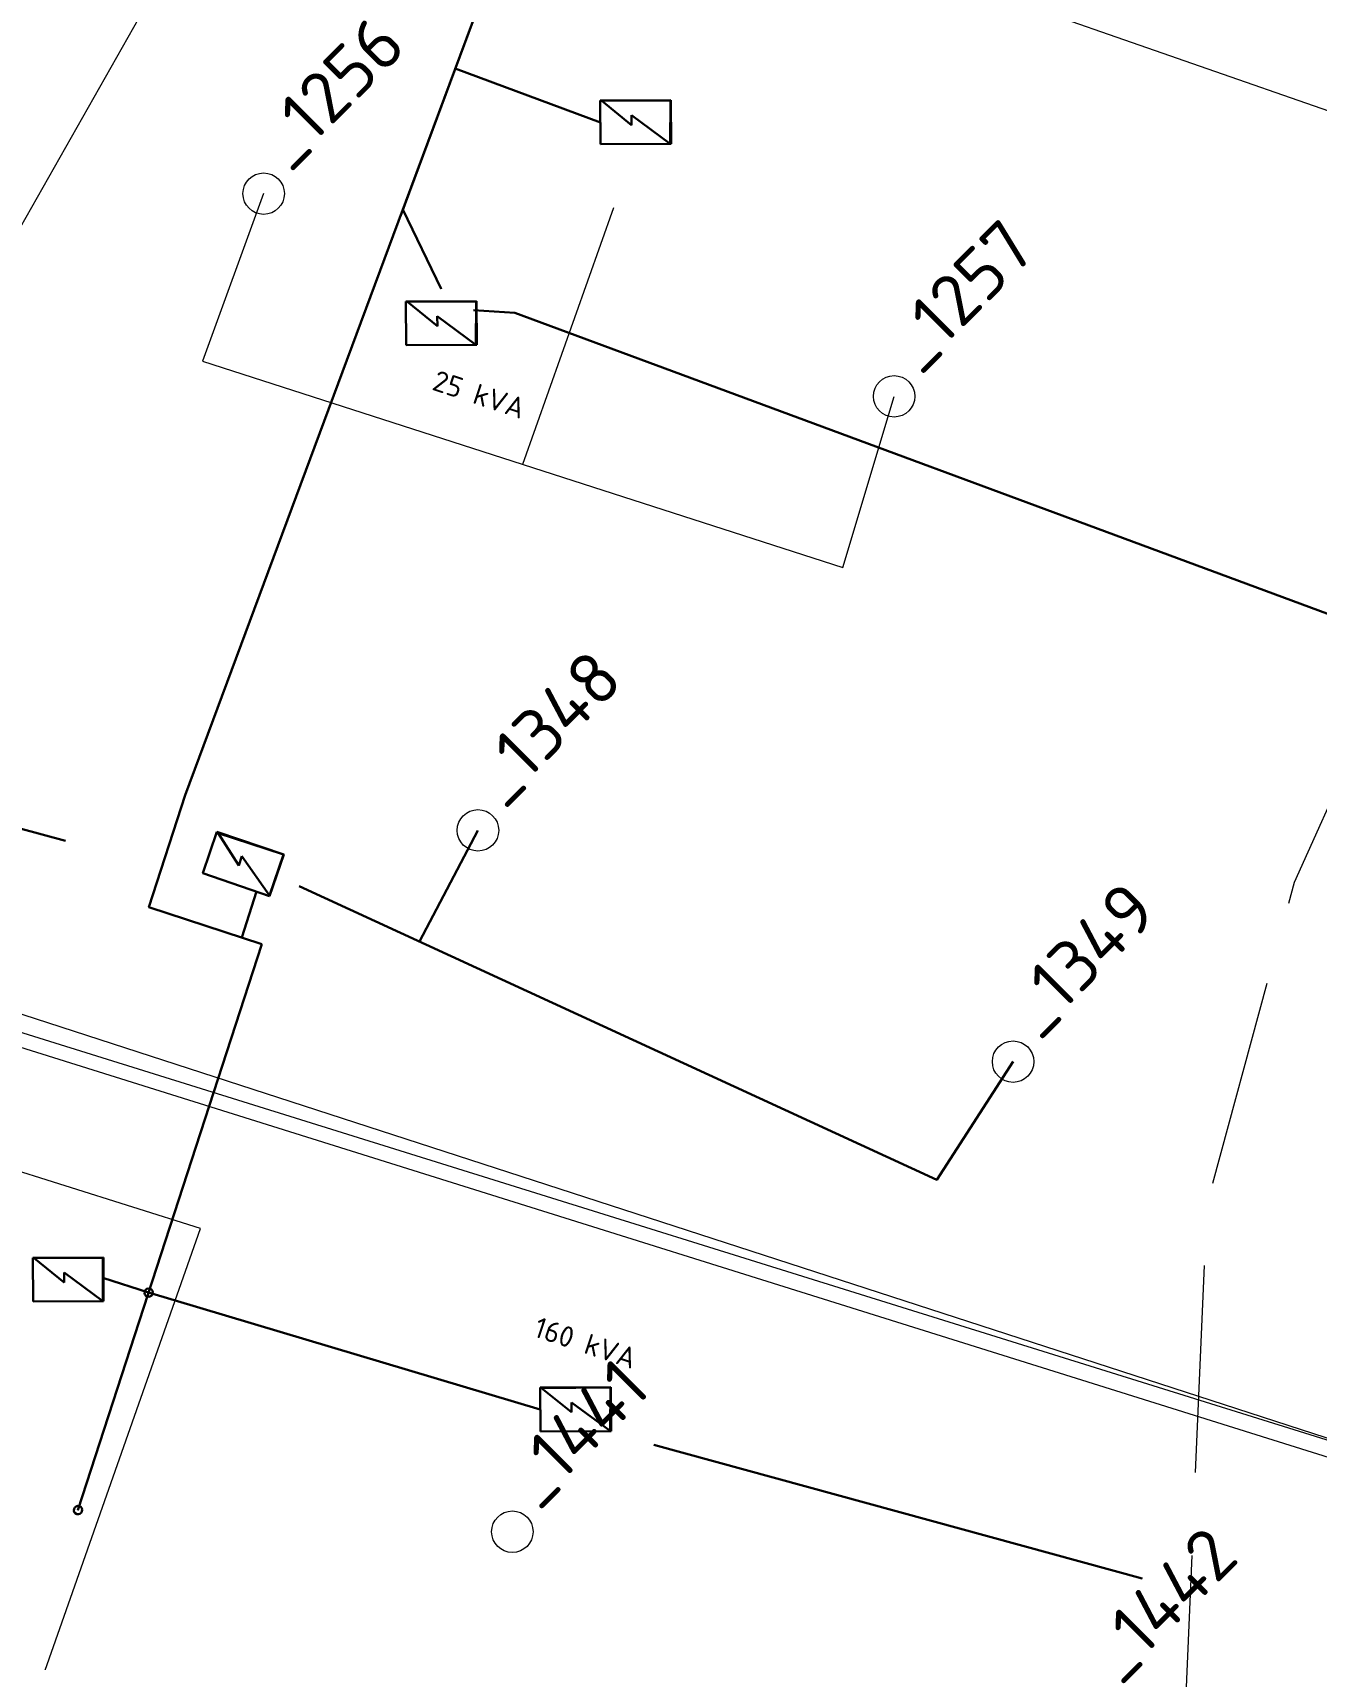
# Model space of a CAD drawing. Header units: millimetres. Extents: x 519 to 9564855, y -810 to 5021775.
# Drawn here: x 9533673.2 to 9533983, y 4999508.7 to 4999901.2 of the extents above; entities that cross this region are included whole.
import ezdxf

# ---------------------------------------------------------------- set-up
doc = ezdxf.new("R2010")
doc.units = ezdxf.units.MM
doc.header["$LTSCALE"] = 2
doc.header["$MEASUREMENT"] = 0
doc.linetypes.add('92051501$0$GROUND2', pattern=[35, 25, -10])
for name, color, linetype in [('OilColl&Flowlines', 3, 'Continuous'), ('OLD WELLS(dr.bfr2000)', 24, 'Continuous'), ('ROAD_FIELD', 255, '92051501$0$GROUND2'), ('Скважины на 2014 год', 70, 'Continuous')]:
    doc.layers.add(name, color=color, linetype=linetype)
for name, color, linetype, lineweight in [('PPLINE_GAS', 4, 'GAS_LINE', 30), ('SteamInjInfrastructure', 25, 'Continuous', 100), ('WELLS(drilled after 2000y)', 6, 'Continuous', 40), ('Электро', 1, 'Continuous', 30), ('Электроснаб', 1, 'Continuous', 18), ('Электроснабжене', 1, 'Continuous', 18)]:
    doc.layers.add(name, color=color, linetype=linetype, lineweight=lineweight)
doc.styles.add('92051501$0$STANDARD', font='simplex.shx')
doc.styles.add('Elect', font='isocpeur.ttf')
doc.styles.get("Standard").update_dxf_attribs({"font": 'isocpeur.ttf', "width": 0.5})
doc.linetypes.add('GAS_LINE', pattern='A,0.5,-0.2,["G",92051501$0$STANDARD,S=0.1,R=0,X=-0.1,Y=-0.05],-0.05', length=0.75)
doc.linetypes.add('STM_LINE', pattern='A,0.5,-0.2,["S",92051501$0$STANDARD,S=0.1,R=0,X=-0.1,Y=-0.05],-0.05', length=0.75)

msp = doc.modelspace()

# ---------------------------------------------------------------- linework, layer by layer
at = {"layer": 'OilColl&Flowlines', "linetype": 'ByBlock', "lineweight": 0, "ltscale": 25}
msp.add_line((9533817.743, 5000114.193), (9533589.80726, 4999712.4004), dxfattribs=at)
at = {"layer": 'OLD WELLS(dr.bfr2000)', "lineweight": 0}
for centre in [(9533729, 4999862.3), (9533881.1, 4999813.4), (9533780.7, 4999708.7), (9533909.8, 4999652.9), (9533789, 4999539.5)]:
    msp.add_circle(centre, 5, dxfattribs=at)
at = {"layer": 'PPLINE_GAS', "lineweight": 0, "ltscale": 25}
for p, q in [((9533713.75868, 4999612.65027, 0), (9533583.38082, 4999653.63923, 0)), ((9533639.20405, 4999400.73551, 0), (9533713.75868, 4999612.65027, 0))]:
    msp.add_line(p, q, dxfattribs=at)
at = {"layer": 'ROAD_FIELD', "lineweight": 0, "flags": 128}
msp.add_lwpolyline([(9534770.17729, 4999624.73765), (9534663.355, 4999602.243), (9534586.46767, 4999603.68671), (9534473.34072, 4999634.72136), (9534371.885, 4999642.452), (9534209.411, 4999688.747), (9534191.6326, 4999737.80077), (9534123.389, 4999840.074), (9534079.64187, 4999883.46855), (9534022.509, 4999795.839), (9533977.60588, 4999696.15225), (9533956.53327, 4999618.56556), (9533950.98779, 4999488.88501), (9533926.85232, 4999346.74156)], dxfattribs=at)
at = {"layer": 'SteamInjInfrastructure', "color": 6, "linetype": 'STM_LINE', "lineweight": 0, "ltscale": 15}
for p, q in [((9534128.52465, 4999832.37746), (9533534.46286, 5000040.02875)), ((9534894.27443, 4999267.1967, -5.57702), (9533572.69758, 4999696.07286))]:
    msp.add_line(p, q, dxfattribs=at)
at = {"layer": 'WELLS(drilled after 2000y)', "color": 3, "linetype": 'ByBlock', "lineweight": 0, "ltscale": 50}
for p, q in [((9533729, 4999862.3), (9533714.27781, 4999821.8988)), ((9533791.50138, 4999797.00815), (9533813.50868, 4999858.95182)), ((9533714.27781, 4999821.8988), (9533868.72495, 4999772.1175)), ((9533868.72495, 4999772.1175), (9533881.1, 4999813.4))]:
    msp.add_line(p, q, dxfattribs=at)
at = {"layer": 'Скважины на 2014 год', "color": 0, "lineweight": 0, "ltscale": 5}
for p, q in [((9534132.29253, 4999515.75677), (9533594.0597, 4999683.78134, 0)), ((9534130.966, 4999511.89753, -23.4285), (9533592.92979, 4999680.59205, 0))]:
    msp.add_line(p, q, dxfattribs=at)
at = {"layer": 'Электро'}
for p, q in [((9533762.0001, 4999856.86196, 0), (9533832.8263, 5000047.66006, 0)), ((9533762.05053, 4999856.96834, 0), (9533832.87673, 5000047.76644, 0)), ((9533810.19969, 4999884.781), (9533827.24812, 4999884.88533)), ((9533827.24812, 4999884.88533), (9533827.31282, 4999874.31298)), ((9533810.26439, 4999874.20865), (9533810.19969, 4999884.781)), ((9533827.15087, 4999884.78688), (9533810.55527, 4999884.68532)), ((9533810.55527, 4999884.68532), (9533817.76705, 4999878.85809)), ((9533817.76705, 4999878.85809), (9533817.75251, 4999881.23332)), ((9533817.75251, 4999881.23332), (9533827.07717, 4999874.34442)), ((9533827.07717, 4999874.34442), (9533827.15087, 4999884.78688)), ((9533827.31282, 4999874.31298), (9533810.26439, 4999874.20865)), ((9533710.08562, 4999717.20552, 0), (9533762.60949, 4999858.49038, 0)), ((9533762.60949, 4999858.49038, 0), (9533771.8031, 4999839.30437, 0)), ((9533763.33824, 4999836.28643, 0), (9533780.38667, 4999836.39076, 0)), ((9533763.40294, 4999825.71408, 0), (9533763.33824, 4999836.28643, 0)), ((9533780.28942, 4999836.29231, 0), (9533763.69382, 4999836.19075, 0)), ((9533763.69382, 4999836.19075, 0), (9533770.9056, 4999830.36352, 0)), ((9533779.644, 4999834.22365, 0), (9533789.61357, 4999833.54298, 0)), ((9533780.21573, 4999825.84985, 0), (9533780.28942, 4999836.29231, 0)), ((9533780.38667, 4999836.39076, 0), (9533780.45137, 4999825.81841, 0)), ((9533770.9056, 4999830.36352, 0), (9533770.89106, 4999832.73875, 0)), ((9533770.89106, 4999832.73875, 0), (9533780.21573, 4999825.84985, 0)), ((9533789.61357, 4999833.54298, 0), (9534148.50557, 4999700.65298, 0)), ((9533780.45137, 4999825.81841, 0), (9533763.40294, 4999825.71408, 0)), ((9533681.15433, 4999706.15191, 0), (9533519.2515, 4999750.30237, 0)), ((9533714.28515, 4999698.34729, 0), (9533717.6868, 4999708.35766, 0)), ((9533717.6868, 4999708.35766, 0), (9533733.82902, 4999702.87234, 0)), ((9533733.76751, 4999702.89324, 0), (9533717.98506, 4999708.02536, 0)), ((9533717.98506, 4999708.02536, 0), (9533722.99368, 4999700.22279, 0)), ((9533722.99368, 4999700.22279, 0), (9533723.72821, 4999702.48164, 0)), ((9533723.72821, 4999702.48164, 0), (9533730.40763, 4999693.00579, 0)), ((9533730.40763, 4999693.00579, 0), (9533733.76751, 4999702.89324, 0)), ((9533733.82902, 4999702.87234, 0), (9533730.42737, 4999692.86197, 0)), ((9533730.42737, 4999692.86197, 0), (9533714.28515, 4999698.34729, 0)), ((9533673.28579, 4999605.57482, 0), (9533690.33422, 4999605.67915, 0)), ((9533673.35049, 4999595.00247, 0), (9533673.28579, 4999605.57482, 0)), ((9533690.23696, 4999605.5807, 0), (9533673.64136, 4999605.47914, 0)), ((9533673.64136, 4999605.47914, 0), (9533680.85314, 4999599.65191, 0)), ((9533690.16327, 4999595.13824, 0), (9533690.23696, 4999605.5807, 0)), ((9533690.33422, 4999605.67915, 0), (9533690.39892, 4999595.1068, 0)), ((9533680.85314, 4999599.65191, 0), (9533680.83861, 4999602.02714, 0)), ((9533680.83861, 4999602.02714, 0), (9533690.16327, 4999595.13824, 0)), ((9533690.39892, 4999595.1068, 0), (9533673.35049, 4999595.00247, 0)), ((9533795.73915, 4999568.97573, 0), (9533701.25327, 4999597.1778, 0)), ((9533795.7068, 4999574.26191, 0), (9533812.75523, 4999574.36624, 0)), ((9533795.7715, 4999563.68956, 0), (9533795.7068, 4999574.26191, 0)), ((9533812.65798, 4999574.26779, 0), (9533796.06238, 4999574.16623, 0)), ((9533796.06238, 4999574.16623, 0), (9533803.27416, 4999568.339, 0)), ((9533812.58429, 4999563.82533, 0), (9533812.65798, 4999574.26779, 0)), ((9533812.75523, 4999574.36624, 0), (9533812.81993, 4999563.79389, 0)), ((9533803.27416, 4999568.339, 0), (9533803.25962, 4999570.71423, 0)), ((9533803.25962, 4999570.71423, 0), (9533812.58429, 4999563.82533, 0)), ((9533812.81993, 4999563.79389, 0), (9533795.7715, 4999563.68956, 0)), ((9533823.12267, 4999560.44305, 0), (9533940.95637, 4999528.18509, 0))]:
    msp.add_line(p, q, dxfattribs=at)
at = {"layer": 'Электро', "ltscale": 25}
for p, q in [((9533810.23204, 4999879.49482), (9533775.23507, 4999892.48606, 0)), ((9533701.28943, 4999690.13363, 0), (9533710.08562, 4999717.20552, 0)), ((9533727.30793, 4999693.92199, 0), (9533723.71001, 4999682.84874, 0)), ((9533737.54131, 4999695.20497), (9533891.438, 4999624.42526)), ((9533728.57576, 4999681.26777, 0), (9533701.28943, 4999690.13363, 0)), ((9533684.20604, 4999544.71182, 0), (9533728.57576, 4999681.26777, 0)), ((9533701.25327, 4999597.1778, 0), (9533690.203, 4999600.76825, 0))]:
    msp.add_line(p, q, dxfattribs=at)
at = {"layer": 'Электро', "ltscale": 3}
for p, q in [((9533766.57151, 4999681.85348), (9533780.69936, 4999708.69961)), ((9533891.438, 4999624.42526), (9533909.79936, 4999652.89961))]:
    msp.add_line(p, q, dxfattribs=at)
at = {"layer": 'Электро', "ltscale": 25}
for centre, start, end in [((9533701.25327, 4999597.1778, 0), 162, 342), ((9533701.25327, 4999597.1778, 0), 342, 162), ((9533684.20604, 4999544.71182, 0), 162, 342), ((9533684.20604, 4999544.71182, 0), 342, 162)]:
    msp.add_arc(centre, 1, start, end, dxfattribs=at)
at = {"layer": 'Электроснаб', "color": 1, "linetype": 'ByBlock', "lineweight": 0}
for p, q in [((9533762.0001, 4999856.86196, 0), (9533832.8263, 5000047.66006, 0)), ((9533762.05053, 4999856.96834, 0), (9533832.87673, 5000047.76644, 0)), ((9533810.19969, 4999884.781), (9533827.24812, 4999884.88533)), ((9533827.24812, 4999884.88533), (9533827.31282, 4999874.31298)), ((9533810.26439, 4999874.20865), (9533810.19969, 4999884.781)), ((9533827.15087, 4999884.78688), (9533810.55527, 4999884.68532)), ((9533810.55527, 4999884.68532), (9533817.76705, 4999878.85809)), ((9533817.76705, 4999878.85809), (9533817.75251, 4999881.23332)), ((9533817.75251, 4999881.23332), (9533827.07717, 4999874.34442)), ((9533827.07717, 4999874.34442), (9533827.15087, 4999884.78688)), ((9533827.31282, 4999874.31298), (9533810.26439, 4999874.20865)), ((9533710.08562, 4999717.20552, 0), (9533762.60949, 4999858.49038, 0)), ((9533762.60949, 4999858.49038, 0), (9533771.8031, 4999839.30437, 0)), ((9533763.33824, 4999836.28643, 0), (9533780.38667, 4999836.39076, 0)), ((9533763.40294, 4999825.71408, 0), (9533763.33824, 4999836.28643, 0)), ((9533780.28942, 4999836.29231, 0), (9533763.69382, 4999836.19075, 0)), ((9533763.69382, 4999836.19075, 0), (9533770.9056, 4999830.36352, 0)), ((9533779.644, 4999834.22365, 0), (9533789.61357, 4999833.54298, 0)), ((9533780.21573, 4999825.84985, 0), (9533780.28942, 4999836.29231, 0)), ((9533780.38667, 4999836.39076, 0), (9533780.45137, 4999825.81841, 0)), ((9533770.9056, 4999830.36352, 0), (9533770.89106, 4999832.73875, 0)), ((9533770.89106, 4999832.73875, 0), (9533780.21573, 4999825.84985, 0)), ((9533789.61357, 4999833.54298, 0), (9534148.50557, 4999700.65298, 0)), ((9533780.45137, 4999825.81841, 0), (9533763.40294, 4999825.71408, 0)), ((9533681.15433, 4999706.15191, 0), (9533519.2515, 4999750.30237, 0)), ((9533714.28515, 4999698.34729, 0), (9533717.6868, 4999708.35766, 0)), ((9533717.6868, 4999708.35766, 0), (9533733.82902, 4999702.87234, 0)), ((9533733.76751, 4999702.89324, 0), (9533717.98506, 4999708.02536, 0)), ((9533717.98506, 4999708.02536, 0), (9533722.99368, 4999700.22279, 0)), ((9533722.99368, 4999700.22279, 0), (9533723.72821, 4999702.48164, 0)), ((9533723.72821, 4999702.48164, 0), (9533730.40763, 4999693.00579, 0)), ((9533730.40763, 4999693.00579, 0), (9533733.76751, 4999702.89324, 0)), ((9533733.82902, 4999702.87234, 0), (9533730.42737, 4999692.86197, 0)), ((9533730.42737, 4999692.86197, 0), (9533714.28515, 4999698.34729, 0)), ((9533673.28579, 4999605.57482, 0), (9533690.33422, 4999605.67915, 0)), ((9533673.35049, 4999595.00247, 0), (9533673.28579, 4999605.57482, 0)), ((9533690.23696, 4999605.5807, 0), (9533673.64136, 4999605.47914, 0)), ((9533673.64136, 4999605.47914, 0), (9533680.85314, 4999599.65191, 0)), ((9533690.16327, 4999595.13824, 0), (9533690.23696, 4999605.5807, 0)), ((9533690.33422, 4999605.67915, 0), (9533690.39892, 4999595.1068, 0)), ((9533680.85314, 4999599.65191, 0), (9533680.83861, 4999602.02714, 0)), ((9533680.83861, 4999602.02714, 0), (9533690.16327, 4999595.13824, 0)), ((9533690.39892, 4999595.1068, 0), (9533673.35049, 4999595.00247, 0)), ((9533795.73915, 4999568.97573, 0), (9533701.25327, 4999597.1778, 0)), ((9533795.7068, 4999574.26191, 0), (9533812.75523, 4999574.36624, 0)), ((9533795.7715, 4999563.68956, 0), (9533795.7068, 4999574.26191, 0)), ((9533812.65798, 4999574.26779, 0), (9533796.06238, 4999574.16623, 0)), ((9533796.06238, 4999574.16623, 0), (9533803.27416, 4999568.339, 0)), ((9533812.58429, 4999563.82533, 0), (9533812.65798, 4999574.26779, 0)), ((9533812.75523, 4999574.36624, 0), (9533812.81993, 4999563.79389, 0)), ((9533803.27416, 4999568.339, 0), (9533803.25962, 4999570.71423, 0)), ((9533803.25962, 4999570.71423, 0), (9533812.58429, 4999563.82533, 0)), ((9533812.81993, 4999563.79389, 0), (9533795.7715, 4999563.68956, 0)), ((9533823.12267, 4999560.44305, 0), (9533940.95637, 4999528.18509, 0))]:
    msp.add_line(p, q, dxfattribs=at)
at = {"layer": 'Электроснаб', "color": 1, "linetype": 'ByBlock', "lineweight": 0, "ltscale": 25}
for p, q in [((9533810.23204, 4999879.49482), (9533775.23507, 4999892.48606, 0)), ((9533701.28943, 4999690.13363, 0), (9533710.08562, 4999717.20552, 0)), ((9533727.30793, 4999693.92199, 0), (9533723.71001, 4999682.84874, 0)), ((9533737.54131, 4999695.20497), (9533891.438, 4999624.42526)), ((9533728.57576, 4999681.26777, 0), (9533701.28943, 4999690.13363, 0)), ((9533684.20604, 4999544.71182, 0), (9533728.57576, 4999681.26777, 0)), ((9533701.25327, 4999597.1778, 0), (9533690.203, 4999600.76825, 0))]:
    msp.add_line(p, q, dxfattribs=at)
at = {"layer": 'Электроснаб', "color": 1, "linetype": 'ByBlock', "lineweight": 0, "ltscale": 3}
for p, q in [((9533766.57151, 4999681.85348), (9533780.69936, 4999708.69961)), ((9533891.438, 4999624.42526), (9533909.79936, 4999652.89961))]:
    msp.add_line(p, q, dxfattribs=at)
at = {"layer": 'Электроснаб', "color": 1, "linetype": 'ByBlock', "lineweight": 0, "ltscale": 25}
for centre, start, end in [((9533701.25327, 4999597.1778, 0), 162, 342), ((9533701.25327, 4999597.1778, 0), 342, 162), ((9533684.20604, 4999544.71182, 0), 162, 342), ((9533684.20604, 4999544.71182, 0), 342, 162)]:
    msp.add_arc(centre, 1, start, end, dxfattribs=at)
at = {"layer": 'Электроснабжене', "color": 1, "linetype": 'ByBlock', "lineweight": 0}
for p, q in [((9533762.0001, 4999856.86196, 0), (9533832.8263, 5000047.66006, 0)), ((9533762.05053, 4999856.96834, 0), (9533832.87673, 5000047.76644, 0)), ((9533810.19969, 4999884.781), (9533827.24812, 4999884.88533)), ((9533827.24812, 4999884.88533), (9533827.31282, 4999874.31298)), ((9533810.26439, 4999874.20865), (9533810.19969, 4999884.781)), ((9533827.15087, 4999884.78688), (9533810.55527, 4999884.68532)), ((9533810.55527, 4999884.68532), (9533817.76705, 4999878.85809)), ((9533817.76705, 4999878.85809), (9533817.75251, 4999881.23332)), ((9533817.75251, 4999881.23332), (9533827.07717, 4999874.34442)), ((9533827.07717, 4999874.34442), (9533827.15087, 4999884.78688)), ((9533827.31282, 4999874.31298), (9533810.26439, 4999874.20865)), ((9533710.08562, 4999717.20552, 0), (9533762.60949, 4999858.49038, 0)), ((9533762.60949, 4999858.49038, 0), (9533771.8031, 4999839.30437, 0)), ((9533763.33824, 4999836.28643, 0), (9533780.38667, 4999836.39076, 0)), ((9533763.40294, 4999825.71408, 0), (9533763.33824, 4999836.28643, 0)), ((9533780.28942, 4999836.29231, 0), (9533763.69382, 4999836.19075, 0)), ((9533763.69382, 4999836.19075, 0), (9533770.9056, 4999830.36352, 0)), ((9533779.644, 4999834.22365, 0), (9533789.61357, 4999833.54298, 0)), ((9533780.21573, 4999825.84985, 0), (9533780.28942, 4999836.29231, 0)), ((9533780.38667, 4999836.39076, 0), (9533780.45137, 4999825.81841, 0)), ((9533770.9056, 4999830.36352, 0), (9533770.89106, 4999832.73875, 0)), ((9533770.89106, 4999832.73875, 0), (9533780.21573, 4999825.84985, 0)), ((9533789.61357, 4999833.54298, 0), (9534148.50557, 4999700.65298, 0)), ((9533780.45137, 4999825.81841, 0), (9533763.40294, 4999825.71408, 0)), ((9533681.15433, 4999706.15191, 0), (9533519.2515, 4999750.30237, 0)), ((9533714.28515, 4999698.34729, 0), (9533717.6868, 4999708.35766, 0)), ((9533717.6868, 4999708.35766, 0), (9533733.82902, 4999702.87234, 0)), ((9533733.76751, 4999702.89324, 0), (9533717.98506, 4999708.02536, 0)), ((9533717.98506, 4999708.02536, 0), (9533722.99368, 4999700.22279, 0)), ((9533722.99368, 4999700.22279, 0), (9533723.72821, 4999702.48164, 0)), ((9533723.72821, 4999702.48164, 0), (9533730.40763, 4999693.00579, 0)), ((9533730.40763, 4999693.00579, 0), (9533733.76751, 4999702.89324, 0)), ((9533733.82902, 4999702.87234, 0), (9533730.42737, 4999692.86197, 0)), ((9533730.42737, 4999692.86197, 0), (9533714.28515, 4999698.34729, 0)), ((9533673.28579, 4999605.57482, 0), (9533690.33422, 4999605.67915, 0)), ((9533673.35049, 4999595.00247, 0), (9533673.28579, 4999605.57482, 0)), ((9533690.23696, 4999605.5807, 0), (9533673.64136, 4999605.47914, 0)), ((9533673.64136, 4999605.47914, 0), (9533680.85314, 4999599.65191, 0)), ((9533690.16327, 4999595.13824, 0), (9533690.23696, 4999605.5807, 0)), ((9533690.33422, 4999605.67915, 0), (9533690.39892, 4999595.1068, 0)), ((9533680.85314, 4999599.65191, 0), (9533680.83861, 4999602.02714, 0)), ((9533680.83861, 4999602.02714, 0), (9533690.16327, 4999595.13824, 0)), ((9533690.39892, 4999595.1068, 0), (9533673.35049, 4999595.00247, 0)), ((9533795.73915, 4999568.97573, 0), (9533701.25327, 4999597.1778, 0)), ((9533795.7068, 4999574.26191, 0), (9533812.75523, 4999574.36624, 0)), ((9533795.7715, 4999563.68956, 0), (9533795.7068, 4999574.26191, 0)), ((9533812.65798, 4999574.26779, 0), (9533796.06238, 4999574.16623, 0)), ((9533796.06238, 4999574.16623, 0), (9533803.27416, 4999568.339, 0)), ((9533812.58429, 4999563.82533, 0), (9533812.65798, 4999574.26779, 0)), ((9533812.75523, 4999574.36624, 0), (9533812.81993, 4999563.79389, 0)), ((9533803.27416, 4999568.339, 0), (9533803.25962, 4999570.71423, 0)), ((9533803.25962, 4999570.71423, 0), (9533812.58429, 4999563.82533, 0)), ((9533812.81993, 4999563.79389, 0), (9533795.7715, 4999563.68956, 0)), ((9533823.12267, 4999560.44305, 0), (9533940.95637, 4999528.18509, 0))]:
    msp.add_line(p, q, dxfattribs=at)
at = {"layer": 'Электроснабжене', "color": 1, "linetype": 'ByBlock', "lineweight": 0, "ltscale": 25}
for p, q in [((9533810.23204, 4999879.49482), (9533775.23507, 4999892.48606, 0)), ((9533701.28943, 4999690.13363, 0), (9533710.08562, 4999717.20552, 0)), ((9533727.30793, 4999693.92199, 0), (9533723.71001, 4999682.84874, 0)), ((9533737.54131, 4999695.20497), (9533891.438, 4999624.42526)), ((9533728.57576, 4999681.26777, 0), (9533701.28943, 4999690.13363, 0)), ((9533684.20604, 4999544.71182, 0), (9533728.57576, 4999681.26777, 0)), ((9533701.25327, 4999597.1778, 0), (9533690.203, 4999600.76825, 0))]:
    msp.add_line(p, q, dxfattribs=at)
at = {"layer": 'Электроснабжене', "color": 1, "linetype": 'ByBlock', "lineweight": 0, "ltscale": 3}
for p, q in [((9533766.57151, 4999681.85348), (9533780.69936, 4999708.69961)), ((9533891.438, 4999624.42526), (9533909.79936, 4999652.89961))]:
    msp.add_line(p, q, dxfattribs=at)
at = {"layer": 'Электроснабжене', "color": 1, "linetype": 'ByBlock', "lineweight": 0, "ltscale": 25}
for centre, start, end in [((9533701.25327, 4999597.1778, 0), 162, 342), ((9533701.25327, 4999597.1778, 0), 342, 162), ((9533684.20604, 4999544.71182, 0), 162, 342), ((9533684.20604, 4999544.71182, 0), 342, 162)]:
    msp.add_arc(centre, 1, start, end, dxfattribs=at)

# ---------------------------------------------------------------- texts
at = {"layer": 'OLD WELLS(dr.bfr2000)', "lineweight": 0, "style": 'Elect'}
for s, p in [(' _1256', (9533729, 4999862.3)), (' _1257', (9533881.1, 4999813.4)), (' _1348', (9533780.7, 4999708.7)), (' _1349', (9533909.8, 4999652.9)), (' _1441', (9533789, 4999539.5)), (' _1442', (9533929.4, 4999497.3))]:
    msp.add_text(s, height=12.5, rotation=44.9999999, dxfattribs=at).set_placement(p)
at = {"layer": 'Электро'}
for s, p in [('25 kVA', (9533769.35561, 4999815.07093, -0.00006)), ('160 kVA', (9533793.8239, 4999586.68998, -0.00006))]:
    msp.add_text(s, height=5, rotation=341.691556, dxfattribs=at).set_placement(p)
at = {"layer": 'Электроснаб', "color": 1, "linetype": 'ByBlock', "lineweight": 0}
for s, p in [('25 kVA', (9533769.35561, 4999815.07093, -0.00006)), ('160 kVA', (9533793.8239, 4999586.68998, -0.00006))]:
    msp.add_text(s, height=5, rotation=341.691556, dxfattribs=at).set_placement(p)
at = {"layer": 'Электроснабжене', "color": 1, "linetype": 'ByBlock', "lineweight": 0}
for s, p in [('25 kVA', (9533769.35561, 4999815.07093, -0.00006)), ('160 kVA', (9533793.8239, 4999586.68998, -0.00006))]:
    msp.add_text(s, height=5, rotation=341.691556, dxfattribs=at).set_placement(p)

doc.saveas('drawing.dxf')
